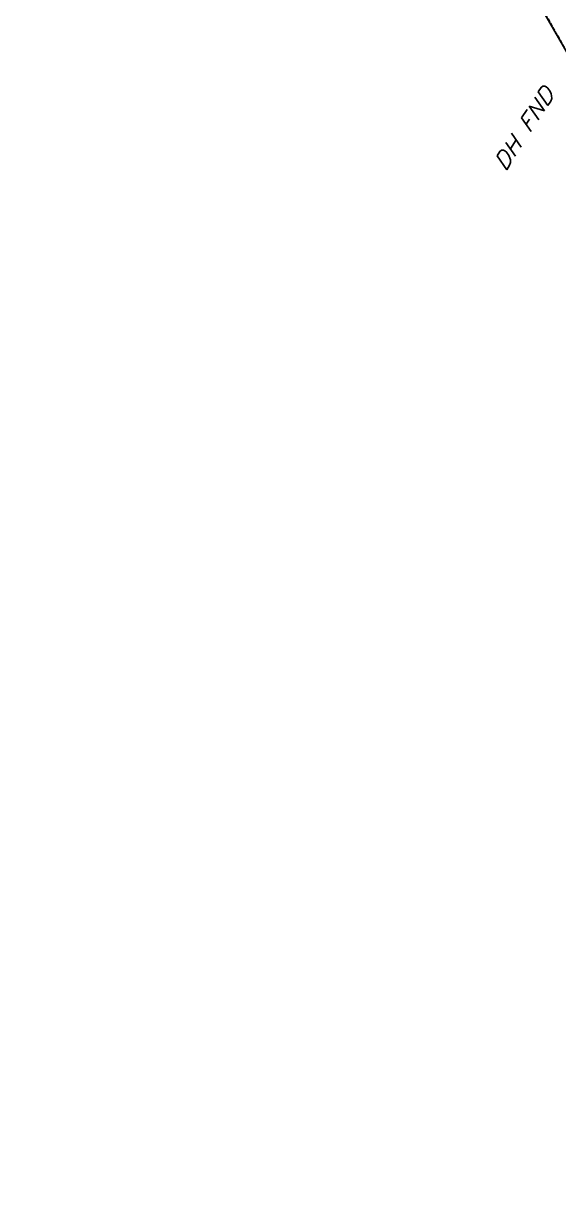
# Model space of a CAD drawing. Header units: feet. Extents: x 1023941 to 1026768, y 90264 to 94497.
# Drawn here: x 1025054.8 to 1025137.1, y 91321.9 to 91502.1 of the extents above; entities that cross this region are included whole.
import ezdxf
from ezdxf.enums import TextEntityAlignment as Align

# ---------------------------------------------------------------- set-up
doc = ezdxf.new("R2010")
doc.units = ezdxf.units.FT
doc.header["$MEASUREMENT"] = 0
doc.linetypes.add('DASHED', pattern=[0.75, 0.5, -0.25])
doc.linetypes.add('HIDDEN', pattern=[0.375, 0.25, -0.125])
for name, color, linetype in [('CF-FORMLINE', 11, 'HIDDEN'), ('E6BDW', 2, 'Continuous'), ('E7B-T', 3, 'Continuous'), ('W6TVL', 10, 'DASHED')]:
    doc.layers.add(name, color=color, linetype=linetype)
doc.styles.add('60S', font='simplex.shx', dxfattribs={"width": 1.15, "oblique": 22, "height": 2.4})

msp = doc.modelspace()

# ---------------------------------------------------------------- linework, layer by layer
at = {"layer": 'CF-FORMLINE', "elevation": 90, "flags": 128}
msp.add_lwpolyline([(1025126.92, 91568.2, 0.013988666), (1025176.07207, 91493.48599, 0.030197664), (1025209.64156, 91441.8472, -0.021645471), (1025267.1, 91335.2), (1025283.57, 91308.69), (1025310.64076, 91246.80291, 0.034625021), (1025326.82, 91220.86, -0.031209045), (1025342.59, 91205.25)], format="xyb", dxfattribs=at)
at = {"layer": 'E6BDW', "ltscale": 0.99}
msp.add_line((1024975.25856, 91781.10894), (1025139.3824, 91495.89704), dxfattribs=at)
at = {"layer": 'W6TVL'}
msp.add_line((1025059.27049, 91637.21397), (1025139.30315, 91496.03455), dxfattribs=at)

# ---------------------------------------------------------------- texts
at = {"layer": 'E7B-T', "style": '60S', "oblique": 22, "width": 1.15}
msp.add_text('DH FND', height=2.4, rotation=57.2223658, dxfattribs=at).set_placement((1025136.53501, 91491.17962), align=Align.RIGHT)

doc.saveas('drawing.dxf')
